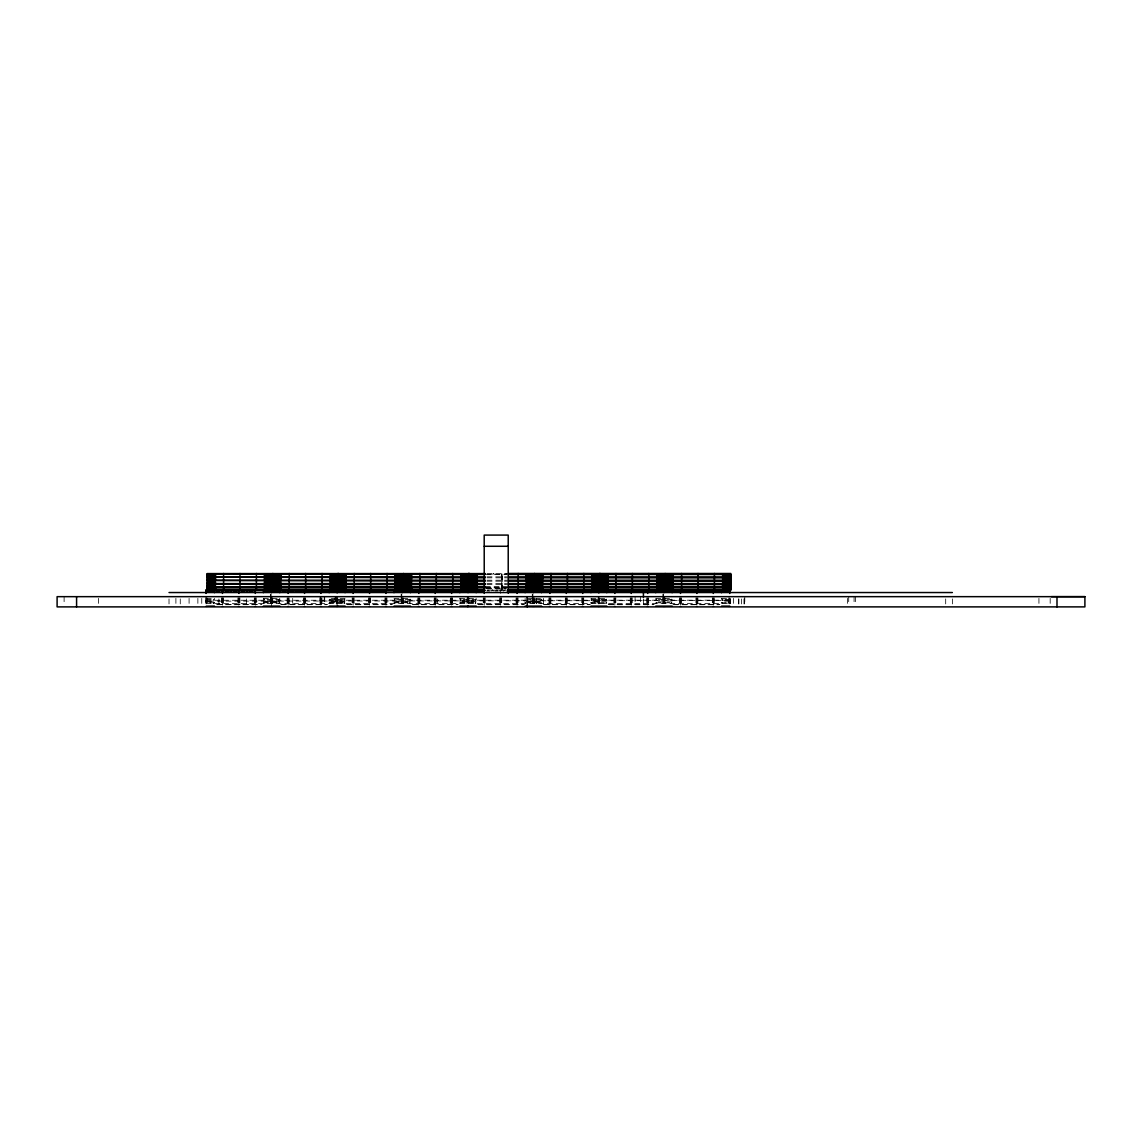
<?xml version="1.0" encoding="UTF-8"?>
<svg xmlns="http://www.w3.org/2000/svg" width="1142" height="1142" viewBox="0 0 1142 1142"><rect width="100%" height="100%" fill="white"/><g stroke="black" fill="none" stroke-linecap="round" stroke-linejoin="round"><path stroke-width="0.75" stroke-dasharray="5 3.75" d="M486.992 573.47L506.691 573.584M507.519 573.812L504.35 574.483M486.278 574.483L506.691 574.455M486.992 576.838L506.691 576.838M486.992 577.823L506.691 577.823M486.992 580.207L506.691 580.207M486.992 581.178L506.691 581.178M486.992 583.562L506.691 583.676M486.992 584.547L506.691 584.547M485.35 586.931L506.691 586.931M485.35 587.045L506.691 587.045M485.35 587.916L506.691 587.916M486.506 588.101L506.092 588.101M486.506 588.715L506.092 588.715M487.534 590.057L505.592 590.057L486.992 590.3M501.581 590.414L501.438 573.47M504.821 590.4L503.237 591.071M206.202 598.479L214.41 598.579M263.345 598.579L279.761 598.579M394.004 598.579L410.421 598.479L410.421 599.45L394.004 599.45L394.004 598.479M459.826 598.579L476.171 598.579M526.762 598.479L541.522 598.479L541.522 599.45L526.762 599.45M590.942 598.579L606.773 598.508L606.773 599.479L590.942 599.45L590.942 598.479M655.722 598.608L672.124 598.508L672.124 599.479L655.722 599.479L655.722 598.508M721.53 598.608L729.738 598.508L729.738 599.479L721.53 599.479L721.53 598.508M206.516 599.05L207.187 600.235M271.867 599.05L272.524 600.235M336.405 599.05L337.832 599.05L337.846 600.235M468.291 599.05L468.948 600.235M591.256 599.05L591.913 600.235M598.165 599.05L599.536 599.079M656.036 599.079L656.693 600.264M206.202 599.45L214.41 599.45L214.41 598.479M206.074 600.264L729.738 600.178L729.738 603.904M729.738 600.549L205.931 601.163M206.074 601.763L214.282 601.763L214.282 602.748L206.074 602.748M526.633 601.763L541.408 601.763L541.408 602.748L526.633 602.748M599.022 601.763L590.814 601.763L590.814 602.748L606.659 602.776L606.659 601.791L590.814 601.877M206.074 601.877L214.282 601.877M263.217 601.877L279.633 601.877M329.039 601.877L344.955 601.877M393.89 601.877L410.306 601.877M459.712 601.877L476.057 601.877M526.633 601.877L541.408 601.877M729.624 601.791L721.416 601.905L721.416 602.776L729.624 602.776M271.753 602.348L272.41 603.518M330.009 602.348L329.353 603.518M336.276 602.348L337.718 602.348M402.412 602.348L403.069 603.518M467.592 602.348L466.935 603.518M533.514 602.348L534.185 603.518M591.784 602.348L591.113 603.518M599.422 602.376L598.051 602.348L598.037 603.518M206.074 603.518L729.738 603.547M217.551 604.503L261.875 604.503M281.56 604.503L327.511 604.503M346.583 604.503L392.534 604.503M412.233 604.503L458.185 604.503M477.684 604.503L523.636 604.503M543.335 604.503L589.286 604.503M608.286 604.532L654.238 604.532M673.937 604.532L719.888 604.532M216.509 604.689L261.018 604.689M280.604 604.689L326.883 604.689M347.168 604.689L391.677 604.689M413.047 604.689L457.557 604.689M478.284 604.689L524.563 604.689M544.149 604.689L590.443 604.689M608.872 604.718L653.381 604.718M672.966 604.718L719.26 604.718M1050.183 598.365L1050.183 605.189M1038.934 598.379L1038.934 605.189M952.371 598.922L952.371 605.289M945.69 598.922L945.69 605.289M855.615 596.666L855.615 605.189M854.073 596.666L854.073 605.189M848.706 596.666L848.706 605.189M847.521 598.379L847.521 605.189M744.784 596.666L744.784 605.189M744.37 598.922L744.37 605.289M743.984 598.922L743.984 605.289M741.486 598.922L741.486 605.289M738.903 598.922L738.903 605.289M738.374 598.922L738.374 605.289M733.392 598.379L733.392 605.189M730.452 598.922L730.452 603.704M730.095 598.308L730.095 603.604M729.424 597.794L729.424 606.887M729.31 603.547L729.31 602.376L728.639 603.547M728.753 597.794L728.753 606.887M722.515 600.264L722.515 599.079L721.844 600.264M722.386 603.547L722.386 602.376L721.715 603.547M714.307 597.794L714.307 606.887M713.622 597.794L713.622 606.887M713.322 600.178L713.322 606.916M713.022 597.794L713.022 606.887M712.337 597.794L712.337 606.887M697.89 597.794L697.89 606.887M697.22 597.794L697.22 606.887M696.905 600.178L696.905 606.916M696.606 597.794L696.606 606.887M695.935 597.794L695.935 606.887M681.474 597.794L681.474 606.887M680.803 597.794L680.803 606.887M680.504 600.178L680.504 606.916M680.189 597.794L680.189 606.887M679.519 597.794L679.519 606.887M671.81 600.264L671.81 599.079L671.139 600.264M671.696 603.547L671.696 602.376L671.025 603.547M665.058 597.794L665.058 606.887M664.772 602.376L664.772 603.547M664.387 597.794L664.387 606.887M664.116 596.666L664.087 603.661M663.702 597.794L663.773 606.887M663.502 594.197L663.488 603.547M663.102 597.794L663.102 606.887M662.888 594.197L662.817 603.547M656.579 603.547L656.579 602.376L655.893 603.547M656.022 599.079L656.022 600.264M648.656 597.794L648.656 606.887M647.985 597.794L647.985 606.887M647.671 600.178L647.671 606.916M647.371 597.794L647.371 606.887M646.7 597.794L646.7 606.887M643.431 598.922L643.431 605.289M640.476 596.666L640.476 605.189M635.095 596.666L635.095 605.189M632.24 597.794L632.24 606.887M631.569 597.794L631.569 606.887M631.255 600.178L631.255 606.916M630.955 597.794L630.955 606.887M630.284 597.794L630.284 606.887M615.823 597.794L615.823 606.887M615.153 597.794L615.153 606.887M614.853 600.178L614.853 606.916M614.539 597.794L614.539 606.887M613.868 597.794L613.868 606.887M606.473 600.264L606.473 599.079L605.788 600.264M606.345 603.547L606.345 602.376L605.674 603.547M599.493 598.28L599.493 603.576M599.422 597.794L599.422 606.887M599.136 598.479L599.136 599.45M599.136 600.15L599.136 603.875M598.822 597.78L598.822 606.859M598.722 597.566L598.751 606.887M598.437 600.178L598.437 603.904M598.108 597.566L598.151 606.859M591.799 602.348L591.799 603.518M591.242 599.05L591.242 600.235M583.705 597.78L583.705 606.859M583.034 597.78L583.034 606.859M582.72 600.15L582.72 606.887M582.42 597.78L582.42 606.859M581.749 597.78L581.749 606.859M567.288 597.78L567.288 606.859M566.618 597.78L566.618 606.859M566.304 600.15L566.304 606.887M566.004 597.78L566.004 606.859M565.333 597.78L565.333 606.859M550.872 597.78L550.872 606.859M550.201 597.78L550.201 606.859M549.902 600.15L549.902 606.887M549.587 597.78L549.587 606.859M548.917 597.78L548.917 606.859M543.464 598.379L543.464 603.476M541.222 600.235L541.222 599.05L540.537 600.235M541.094 603.518L541.094 602.348L540.423 603.518M536.583 598.922L536.583 603.704M536.397 598.922L536.397 603.704M534.47 597.78L534.47 606.859M533.785 597.78L533.785 606.859M533.485 600.15L533.485 603.633M533.1 597.766L533.186 606.859M532.9 594.168L532.886 603.518M532.5 597.766L532.5 606.859M532.286 594.168L532.215 603.518M525.306 602.348L525.306 603.518M525.12 598.479L525.12 599.45M524.992 601.763L524.992 602.748M518.054 597.78L518.054 606.859M517.383 597.78L517.383 606.859M517.069 600.15L517.069 606.887M516.769 597.78L516.769 606.859M516.098 597.78L516.098 606.859M502.751 590.271L502.066 573.47M502.066 574.455L502.066 590.271M501.766 573.47L501.766 590.3M501.466 574.455L501.581 591.071M501.638 597.78L501.638 606.859M500.967 597.78L500.967 606.859M500.667 590.057L500.667 593.426M500.667 600.15L500.667 606.887M500.339 590.057L499.725 591.071M500.353 597.78L500.353 606.859M499.682 597.78L499.682 606.859M499.168 574.483L495.999 574.483M498.069 591.071L494.9 591.071M494.343 574.483L493.729 573.47M493.387 573.47L492.773 574.483M493.23 591.071L492.616 590.057M492.288 590.057L491.674 591.071M491.117 574.483L487.948 574.483M490.004 591.071L486.835 591.071M485.236 597.78L485.236 606.859M484.551 597.78L484.551 606.859M484.251 600.15L484.251 606.887M483.937 597.78L483.937 606.859M483.266 597.78L483.266 606.859M476.171 598.479L476.171 599.45L459.826 599.45L459.826 598.479M475.871 600.235L475.871 599.05L475.2 600.235M475.743 603.518L475.743 602.348L475.072 603.518M468.82 597.78L468.82 606.859M468.391 598.28L468.391 603.576M468.149 597.78L468.149 606.859M468.12 597.537L468.12 604.561M467.72 597.78L467.72 606.859M467.506 597.537L467.506 606.316M467.049 597.78L467.049 606.859M460.811 600.235L460.811 599.05L460.14 600.235M460.683 603.518L460.683 602.348L460.012 603.518M452.589 597.78L452.589 606.859M451.918 597.78L451.918 606.859M451.618 600.15L451.618 606.887M451.304 597.78L451.304 606.859M450.633 597.78L450.633 606.859M450.262 598.922L450.262 605.289M437.514 598.922L437.514 605.289M436.187 597.78L436.187 606.859M435.516 597.78L435.516 606.859M435.202 600.15L435.202 606.887M434.902 597.78L434.902 606.859M434.231 597.78L434.231 606.859M419.771 597.78L419.771 606.859M419.1 597.78L419.1 606.859M418.786 600.15L418.786 606.887M418.486 597.78L418.486 606.859M417.815 597.78L417.815 606.859M410.106 600.235L410.106 599.05L409.436 600.235M409.992 603.518L409.992 602.348L409.321 603.518M403.354 597.78L403.354 606.859M402.683 597.78L402.683 606.859M402.384 600.15L402.384 603.633M401.998 597.766L402.07 606.859M401.784 594.168L401.784 603.518M401.399 597.766L401.399 606.859M401.185 594.168L401.113 603.518M394.989 600.235L394.989 599.05L394.318 600.235M394.861 603.518L394.861 602.348L394.19 603.518M386.952 597.78L386.952 606.859M386.267 597.78L386.267 606.859M385.967 600.15L385.967 606.887M385.668 597.78L385.668 606.859M384.982 597.78L384.982 606.859M370.536 597.78L370.536 606.859M369.865 597.78L369.865 606.859M369.551 600.15L369.551 606.887M369.251 597.78L369.251 606.859M368.58 597.78L368.58 606.859M354.12 597.78L354.12 606.859M353.449 597.78L353.449 606.859M353.149 600.15L353.149 606.887M352.835 597.78L352.835 606.859M352.164 597.78L352.164 606.859M344.756 600.235L344.756 599.05L344.085 600.235M344.641 603.518L344.641 602.348L343.97 603.518M337.718 597.78L337.718 606.859M337.375 598.479L337.375 599.45M337.361 600.15L337.361 603.875M337.061 597.78L337.061 606.859L337.018 597.537M336.733 600.15L336.733 603.875M336.405 597.537L336.39 606.859M336.262 602.348L336.262 603.518M335.491 596.666L335.491 603.476M335.106 596.666L335.106 603.476M330.138 600.235L330.138 599.05L329.467 600.235M330.024 602.348L330.024 603.518M324.713 596.666L324.713 605.189M324.228 596.666L324.228 605.189M321.93 597.78L321.93 606.859M321.259 597.78L321.259 606.859M320.945 600.15L320.945 606.887M320.645 597.78L320.645 606.859M320.217 596.666L320.217 605.189M319.974 597.78L319.974 606.859M305.514 597.78L305.514 606.859M304.843 597.78L304.843 606.859M304.543 600.15L304.543 606.887M304.229 597.78L304.229 606.859M303.558 597.78L303.558 606.859M292.695 598.379L292.695 605.189M289.112 597.78L289.112 606.859M288.426 597.78L288.426 606.859M288.127 600.15L288.127 606.887M287.827 597.78L287.827 606.859M287.142 597.78L287.142 606.859M279.761 598.479L279.761 599.45L263.345 599.45L263.345 598.479M279.447 600.235L279.447 599.05L278.776 600.235M279.319 603.518L279.319 602.348L278.648 603.518M272.695 597.78L272.695 606.859M272.024 597.78L272.024 606.859M271.71 600.15L271.71 603.633M271.411 606.859L271.411 597.78L271.339 604.332M271.125 594.168L271.111 603.518M270.725 597.766L270.74 606.859M270.526 594.168L270.44 603.518M264.33 600.235L264.33 599.05L263.645 600.235M264.202 603.518L264.202 602.348L263.531 603.518M256.279 597.78L256.279 606.859M255.608 597.78L255.608 606.859M255.308 600.15L255.308 606.887M254.994 597.78L254.994 606.859M254.323 597.78L254.323 606.859M246.544 598.922L246.544 605.289M239.877 597.78L239.877 606.859M239.192 597.78L239.192 606.859M238.892 600.15L238.892 606.887M238.578 597.78L238.578 606.859M237.907 597.78L237.907 606.859M223.461 597.78L223.461 606.859M222.79 597.78L222.79 606.859M222.476 600.15L222.476 606.887M222.176 597.78L222.176 606.859M221.505 597.78L221.505 606.859M218.921 598.922L218.921 605.289M214.096 600.235L214.096 599.05L213.426 600.235M213.968 603.518L213.968 602.348L213.297 603.518M207.045 597.78L207.045 606.859M206.616 598.922L206.616 603.704M206.345 597.537L206.374 606.859M206.074 600.15L206.074 603.875M205.746 597.537L205.746 606.316M201.763 598.379L201.763 605.189M197.866 598.379L197.866 605.189M189.087 598.379L189.087 605.189M180.265 598.922L180.265 605.289M175.897 598.379L175.897 605.189M169.016 598.922L169.016 605.289M98.426 598.379L98.426 605.189M64.109 596.666L64.109 605.189M345.07 598.479L329.167 598.479L329.167 599.45L345.07 599.45L345.07 598.479M279.633 601.763L263.217 601.763L263.217 602.748L279.633 602.748L279.633 601.763M344.955 601.763L329.039 601.763L329.039 602.748L344.955 602.748L344.955 601.763M410.306 601.763L393.89 601.763L393.89 602.748L410.306 602.748L410.306 601.763M476.057 601.763L459.712 601.763L459.712 602.748L476.057 602.748L476.057 601.763M672.01 601.905L655.594 601.905L655.594 602.776L672.01 602.776L672.01 601.791"/><path stroke-width="1.5" d="M337.718 606.245L337.575 605.874M467.635 605.874L467.82 606.602L468.234 605.874M730.48 589.158L731.123 588.587L729.938 589.115M207.302 589.971L215.581 589.5L215.581 588.515L207.373 588.515M337.275 590.985L336.405 591.071M468.163 590.4L467.835 590.057M729.881 590.985L507.219 591.042M484.194 546.276L508.219 546.276M485.35 573.584L207.173 573.584L207.173 590.3M508.333 573.47L730.837 573.498L730.837 590.328L507.219 590.171L729.738 590.086L729.738 593.455M207.173 573.826L485.35 574.455M209.728 573.812L212.897 573.812M217.794 573.812L220.948 573.812M226.173 573.812L229.342 573.812M234.224 573.812L237.393 573.812M242.575 573.812L245.744 573.812M250.64 573.812L253.795 573.812M267.071 573.812L270.24 573.812M275.336 573.812L278.505 573.812M283.387 573.812L286.556 573.812M291.781 573.812L294.95 573.812M299.832 573.812L303.001 573.812M308.183 573.812L311.352 573.812M316.234 573.812L319.403 573.812M324.628 573.812L327.797 573.812M332.679 573.812L335.848 573.812M337.518 573.826L338.731 573.826M340.402 573.812L343.556 573.812M348.453 573.812L351.622 573.812M356.832 573.812L360.001 573.812M364.898 573.812L368.067 573.812M373.234 573.812L376.403 573.812M381.3 573.812L384.469 573.812M397.744 573.812L400.913 573.812M405.995 573.812L409.164 573.812M414.061 573.812L417.23 573.812M422.44 573.812L425.609 573.812M430.505 573.812L433.66 573.812M438.842 573.812L442.011 573.812M446.907 573.812L450.076 573.812M455.287 573.812L458.456 573.812M463.352 573.812L466.507 573.812M468.177 573.826L469.833 573.826M471.503 573.812L474.672 573.812M479.554 573.812L482.723 573.812M512.401 573.812L515.57 573.812M528.846 573.812L532.015 573.812M537.111 573.812L540.266 573.812M545.162 573.812L548.331 573.812M553.542 573.812L556.711 573.812M561.607 573.812L564.776 573.812M569.958 573.812L573.113 573.812M578.009 573.812L581.178 573.812M586.388 573.812L589.558 573.812M594.454 573.812L597.623 573.812M602.105 573.841L605.274 573.841M610.156 573.841L613.325 573.841M618.55 573.841L621.705 573.841M626.601 573.841L629.77 573.841M634.952 573.841L638.107 573.841M643.003 573.841L646.172 573.841M659.448 573.841L662.617 573.841M667.699 573.841L670.868 573.841M675.764 573.841L678.933 573.841M684.144 573.841L687.313 573.841M692.209 573.841L695.378 573.841M700.546 573.841L703.715 573.841M708.611 573.841L711.78 573.841M716.99 573.841L720.159 573.841M725.056 573.841L728.225 573.841M508.333 574.455L730.98 574.512M207.302 575.083L215.51 575.083L215.51 576.068L207.302 575.44M730.851 575.111L722.643 575.111L722.643 576.096L730.851 576.096M207.302 575.197L215.51 575.197M264.444 575.197L280.861 575.197M330.266 575.197L346.183 575.197M395.118 575.197L411.534 575.197M460.94 575.197L477.285 575.197M526.219 575.197L542.636 575.197M592.041 575.197L607.887 575.225M656.821 575.225L673.238 575.225M722.643 575.225L730.851 575.225M337.504 575.668L338.946 575.668M599.279 575.668L600.649 575.696M600.249 576.068L592.041 576.068L592.041 575.083L607.887 575.111L607.887 576.096L599.678 576.096M207.173 576.938L485.35 576.838M508.333 576.838L730.837 576.867M207.173 577.167L485.35 577.823M508.333 577.823L730.98 577.881M215.51 578.452L207.302 578.452L215.51 578.566L215.51 579.437L207.302 579.437M264.444 578.452L280.861 578.452L280.861 579.437L264.444 579.437L264.444 578.452L280.861 578.566M330.266 578.452L346.183 578.452L346.183 579.437L330.266 579.437L330.266 578.452L346.183 578.566M395.118 578.452L411.534 578.452L411.534 579.437L395.118 579.437L395.118 578.452L411.534 578.566M460.94 578.452L477.285 578.452L477.285 579.437L460.94 579.437L460.94 578.452L477.285 578.566M526.219 578.452L542.636 578.452L542.636 579.437L526.219 579.437L526.219 578.452L542.636 578.566M607.887 578.48L607.887 579.465L592.041 579.437L592.041 578.452L600.249 578.452M592.041 578.566L607.887 578.58M656.821 578.58L673.238 578.58M722.643 578.58L730.851 578.48M337.504 579.037L338.946 579.037M599.279 579.037L600.649 579.051M730.851 579.465L722.643 579.465L722.643 578.48M207.173 580.207L485.35 580.207M508.333 580.207L730.837 580.236M485.35 581.178L207.045 580.536M508.333 581.178L730.98 581.235M207.302 581.992L215.51 581.892L215.51 582.863L207.302 582.863M264.444 581.992L280.861 581.892L280.861 582.863L264.444 582.863L264.444 581.892M330.266 581.992L346.183 581.892L346.183 582.863L330.266 582.863L330.266 581.892M395.118 581.992L411.534 581.892L411.534 582.863L395.118 582.863L395.118 581.892M542.636 581.992L526.219 581.892L526.219 582.863L542.636 582.863L542.636 581.892M722.643 582.02L730.851 581.906M337.504 582.463L338.946 582.463M599.279 582.463L600.649 582.491M730.851 582.891L722.643 582.891L722.643 581.906M207.173 583.562L271.182 583.676M272.824 583.562L485.35 583.562M508.333 583.562L532.943 583.676M534.584 583.562L730.837 583.591M207.173 583.905L271.182 584.547M599.407 583.933L730.98 583.933M485.35 584.547L272.824 584.547L272.824 573.47M508.333 584.547L532.943 584.547M730.98 584.604L534.584 584.547L534.584 573.47M207.187 585.289L215.395 585.289M270.897 585.289L264.33 585.175L264.33 586.16L270.897 586.16M280.746 585.289L272.538 585.175L272.538 586.16L280.746 586.16L280.746 585.175M330.152 585.289L346.055 585.289M460.811 585.289L477.156 585.175L477.156 586.16L460.811 586.16L460.811 585.175M526.105 585.289L532.657 585.289M542.507 585.289L534.299 585.175L534.299 586.16M337.375 585.76L338.817 585.76M599.15 585.76L600.521 585.789M207.187 586.16L215.395 586.16L215.395 585.175M532.657 586.16L526.105 586.16L526.105 585.175M533.899 586.16L542.507 586.16L542.507 585.175M207.173 586.931L271.182 586.931M485.35 586.931L272.824 586.931L272.824 587.916L485.35 587.916M508.333 586.931L532.943 586.931M730.837 586.959L534.584 586.931L534.584 587.916L730.98 587.973M207.173 587.045L271.182 587.045M272.824 587.045L485.35 587.045M508.333 587.045L532.943 587.045M534.584 587.045L730.837 587.074M207.173 587.288L206.93 588.701M207.045 587.944L271.182 587.916M508.333 587.916L532.943 587.916M330.338 588.615L346.24 588.615M477.356 588.615L461.011 588.515L461.011 589.5L477.356 589.5L477.356 588.515M526.291 588.615L542.707 588.515L542.707 589.5L526.291 589.5L526.291 588.515M607.958 588.644L592.113 588.515L592.113 589.5L607.958 589.529L607.958 588.544M656.893 588.644L673.295 588.544L673.295 589.529L656.893 589.529L656.893 588.544M730.923 588.644L722.715 588.544L722.715 589.529L730.923 589.529M337.575 589.086L339.003 589.086M599.35 589.086L600.721 589.115M206.074 593.426L206.074 590.057L484.251 590.057M206.074 590.171L485.35 590.3M206.074 590.414L484.251 591.042M599.336 590.443L598.18 591.071M729.738 591.699L721.53 591.699L721.53 592.684M598.565 591.813L606.773 591.813M655.722 591.813L672.124 591.813M721.53 591.813L729.738 591.813M336.405 592.255L337.832 592.255M598.165 592.255L599.536 592.284M169.016 592.541L952.371 592.541M1084.9 596.666L57.1 596.666L57.1 606.887L1084.9 606.887L1084.9 596.666L1051.354 596.666M206.302 606.174L214.482 606.088M263.417 606.088L279.833 606.088M329.239 606.088L345.141 606.088M394.076 606.088L410.492 606.088M459.898 606.088L476.243 606.088M525.192 606.088L541.593 606.088M590.999 606.088L606.845 606.116M655.779 606.116L672.195 606.116M721.601 606.116L729.809 606.116M1056.992 596.666L1056.992 606.887M729.395 590.086L728.782 591.099M727.111 591.099L723.942 591.099M722.286 591.099L721.673 590.086M721.33 590.086L720.716 591.099M719.06 591.099L715.891 591.099M714.421 573.498L714.421 590.328M714.221 591.099L713.607 590.086M713.322 590.086L713.322 593.455M712.951 590.086L712.337 591.099M710.667 591.099L707.498 591.099M705.842 591.099L705.228 590.086M704.885 590.086L704.271 591.099M702.615 591.099L699.446 591.099M698.019 573.498L698.019 590.328M697.776 591.099L697.162 590.086M696.905 590.086L696.905 593.455M696.549 590.086L695.935 591.099M694.265 591.099L691.096 591.099M689.44 591.099L688.826 590.086M688.483 590.086L687.869 591.099M686.214 591.099L683.044 591.099M681.603 573.498L681.603 590.328M681.374 591.099L680.76 590.086M680.504 590.086L680.504 593.455M680.104 590.086L679.49 591.099M677.82 591.099L674.665 591.099M673.238 578.48L673.238 579.465L656.821 579.465L656.821 578.48M672.995 591.099L672.381 590.086M672.038 590.086L671.425 591.099M672.124 592.684L672.124 591.699L655.722 591.699L655.722 592.684M669.769 591.099L666.6 591.099M665.186 573.498L665.186 584.576M665.186 586.959L665.186 590.328M665.029 575.111L665.029 576.096M665.029 578.48L665.029 579.465M665.029 581.906L665.029 582.891M664.901 585.204L664.901 586.189M665.101 588.544L665.101 589.529M664.929 591.099L664.33 590.086M664.087 590.086L664.087 591.071M663.788 590.086L663.174 591.099M663.916 591.699L663.916 592.684M661.503 591.099L658.334 591.099M656.679 591.099L656.065 590.086M648.784 573.498L648.784 590.328M647.671 590.086L647.671 593.455M647.343 590.086L646.729 591.099M645.059 591.099L641.904 591.099M643.431 592.541L643.431 597.323M640.234 591.099L639.62 590.086M639.292 590.086L638.678 591.099M637.008 591.099L633.839 591.099M632.368 573.498L632.368 590.328M632.183 591.099L631.569 590.086M631.255 590.086L631.255 593.455M630.941 590.086L630.327 591.099M628.657 591.099L625.502 591.099M623.832 591.099L623.218 590.086M622.875 590.086L622.276 591.099M620.606 591.099L617.437 591.099M615.952 573.498L615.952 590.328M615.781 591.099L615.167 590.086M614.853 590.086L614.853 593.455M614.496 590.086L613.882 591.099M612.226 591.099L609.057 591.099M607.387 591.099L606.773 590.086M606.773 592.684L606.773 591.699L590.942 591.67L590.942 592.655M606.445 590.086L605.831 591.099M604.161 591.099L600.992 591.099M600.235 573.47L600.235 590.3M600.121 585.175L600.121 586.16M599.75 588.544L599.75 589.529M599.536 573.498L599.536 590.328M599.136 590.057L599.136 591.071M599.136 591.67L599.136 592.655M598.565 591.699L598.565 592.684M598.437 590.086L598.437 591.099M596.509 591.071L593.34 591.071M591.684 591.071L591.071 590.057M590.728 590.057L590.114 591.071M588.458 591.071L585.289 591.071M583.833 573.47L583.833 590.3M583.619 591.071L583.005 590.057M582.72 590.057L582.72 593.426M582.349 590.057L581.735 591.071M580.065 591.071L576.91 591.071M575.24 591.071L574.626 590.057M574.283 590.057L573.684 591.071M572.014 591.071L568.844 591.071M567.417 573.47L567.417 590.3M567.189 591.071L566.575 590.057M566.304 590.057L566.304 593.426M565.947 590.057L565.333 591.071M563.663 591.071L560.508 591.071M558.838 591.071L558.224 590.057M557.881 590.057L557.267 591.071M555.612 591.071L552.442 591.071M551.001 573.47L551.001 590.3M550.772 591.071L550.173 590.057M549.902 590.057L549.902 593.426M549.502 590.057L548.888 591.071M547.218 591.071L544.063 591.071M542.393 591.071L541.779 590.057M541.451 590.057L540.837 591.071M541.522 592.655L541.522 591.67L525.12 591.784L525.12 592.655M539.167 591.071L535.998 591.071M534.427 575.083L534.427 576.068M534.427 578.452L534.427 579.437M534.427 581.892L534.427 582.863M534.499 588.515L534.499 589.5M533.485 590.057L533.485 591.042M533.328 591.67L533.328 592.655M530.902 591.071L527.747 591.071M527.233 596.666L527.233 606.887M526.077 591.071L525.463 590.057M518.183 573.47L518.183 590.3M517.069 590.057L517.069 593.426M516.741 590.057L516.127 591.071M514.471 591.071L511.302 591.071M509.632 591.071L509.018 590.057M508.69 590.057L508.076 591.071M508.219 593.198L508.219 535.084L484.194 535.084L484.251 593.426M483.894 590.057L483.28 591.071M481.624 591.071L478.455 591.071M476.785 591.071L476.171 590.057M476.171 592.655L476.171 591.67L459.826 591.67L459.826 592.655M475.843 590.057L475.229 591.071M473.559 591.071L470.39 591.071M469.134 573.47L469.134 587.916M469.148 588.515L469.205 589.5M468.948 573.47L468.948 587.944M468.791 573.47L468.805 574.483M468.734 591.071L467.078 591.071M468.034 590.057L468.034 591.071M467.977 591.67L468.034 592.655M465.408 591.071L462.239 591.071M460.583 591.071L459.969 590.057M459.626 590.057L459.013 591.071M457.357 591.071L454.188 591.071M452.717 573.47L452.717 590.3M452.517 591.071L451.904 590.057M451.618 590.057L451.618 593.426M451.247 590.057L450.633 591.071M448.963 591.071L445.794 591.071M444.138 591.071L443.524 590.057M443.182 590.057L442.568 591.071M440.912 591.071L437.743 591.071M436.315 573.47L436.315 590.3M436.073 591.071L435.459 590.057M435.202 590.057L435.202 593.426M434.845 590.057L434.231 591.071M432.561 591.071L429.392 591.071M427.736 591.071L427.122 590.057M426.78 590.057L426.166 591.071M424.51 591.071L421.341 591.071M419.899 573.47L419.899 590.3M419.671 591.071L419.057 590.057M418.786 590.057L418.786 593.426M418.4 590.057L417.786 591.071M416.116 591.071L412.947 591.071M411.291 591.071L410.677 590.057M410.335 590.057L409.721 591.071M410.421 592.655L410.421 591.67L394.004 591.67L394.004 592.655M408.065 591.071L404.896 591.071M403.483 573.47L403.483 584.547M403.483 586.931L403.483 587.916M403.326 575.083L403.326 576.068M403.326 578.452L403.326 579.437M403.326 581.892L403.326 582.863M403.197 585.175L403.197 586.16M403.397 588.515L403.397 589.5M402.384 590.057L402.384 591.042M402.212 591.67L402.212 592.655M399.8 591.071L396.631 591.071M394.975 591.071L394.361 590.057M387.067 573.47L387.067 590.3M385.967 590.057L385.967 593.426M385.639 590.057L385.025 591.071M383.355 591.071L380.2 591.071M378.53 591.071L377.916 590.057M377.574 590.057L376.96 591.071M375.304 591.071L372.135 591.071M370.665 573.47L370.665 590.3M370.465 591.071L369.865 590.057M369.551 590.057L369.551 593.426M369.237 590.057L368.623 591.071M366.953 591.071L363.784 591.071M362.128 591.071L361.514 590.057M361.172 590.057L360.558 591.071M358.902 591.071L355.733 591.071M354.248 573.47L354.248 590.3M354.063 591.071L353.449 590.057M353.149 590.057L353.149 593.426M352.792 590.057L352.179 591.071M350.508 591.071L347.354 591.071M346.24 588.515L346.24 589.5L330.338 589.5L330.338 588.515M346.055 585.175L346.055 586.16L330.152 586.16L330.152 585.175M345.683 591.071L345.07 590.057M345.07 592.655L345.07 591.67L329.167 591.67L329.167 592.655M344.741 590.057L344.127 591.071M342.457 591.071L339.288 591.071M338.475 575.083L338.475 576.068M338.475 578.452L338.475 579.437M338.475 581.892L338.475 582.863M338.546 588.515L338.546 589.5M338.475 573.47L338.475 584.547M338.36 585.175L338.36 586.16M338.475 586.931L338.475 590.3M338.046 588.515L338.046 589.5M337.832 573.47L337.832 584.547M337.846 585.175L337.846 586.16M337.832 586.931L337.832 590.3M337.361 590.057L337.504 591.071M337.375 591.67L337.375 592.655M336.861 591.67L336.861 592.655M336.733 590.057L336.605 591.071M334.749 591.071L331.58 591.071M329.91 591.071L329.296 590.057M328.967 590.057L328.354 591.071M326.683 591.071L323.514 591.071M322.058 573.47L322.058 590.3M321.858 591.071L321.245 590.057M320.945 590.057L320.945 593.426M320.574 590.057L319.96 591.071M318.304 591.071L315.135 591.071M313.465 591.071L312.851 590.057M312.523 590.057L311.909 591.071M310.239 591.071L307.07 591.071M305.642 573.47L305.642 590.3M305.414 591.071L304.8 590.057M304.543 590.057L304.543 593.426M304.172 590.057L303.558 591.071M301.902 591.071L298.733 591.071M297.063 591.071L296.449 590.057M296.121 590.057L295.507 591.071M293.837 591.071L290.668 591.071M289.226 573.47L289.226 590.3M289.012 591.071L288.398 590.057M288.127 590.057L288.127 593.426M287.727 590.057L287.113 591.071M285.457 591.071L282.288 591.071M280.618 591.071L280.004 590.057M279.761 592.655L279.761 591.67L263.345 591.784L263.345 592.655M279.676 590.057L279.062 591.071M277.392 591.071L274.237 591.071M272.652 575.083L272.652 576.068M272.652 578.452L272.652 579.437M272.652 581.892L272.652 582.863M272.724 588.515L272.724 589.5M271.71 590.057L271.71 591.042M271.553 591.67L271.553 592.655M269.141 591.071L265.972 591.071M264.302 591.071L263.688 590.057M256.408 573.47L256.408 590.3M255.308 590.057L255.308 593.426M254.966 590.057L254.366 591.071M252.696 591.071L249.527 591.071M247.871 591.071L247.257 590.057M246.915 590.057L246.301 591.071M244.631 591.071L241.476 591.071M239.991 573.47L239.991 590.3M239.806 591.071L239.192 590.057M238.892 590.057L238.892 593.426M238.564 590.057L237.95 591.071M236.294 591.071L233.125 591.071M231.455 591.071L230.855 590.057M230.513 590.057L229.899 591.071M228.229 591.071L225.074 591.071M223.589 573.47L223.589 590.3M223.404 591.071L222.79 590.057M222.476 590.057L222.476 593.426M222.133 590.057L221.519 591.071M219.849 591.071L216.68 591.071M215.024 591.071L214.41 590.057M214.41 592.655L214.41 591.67L206.202 591.784L206.202 592.655M214.068 590.057L213.454 591.071M211.798 591.071L208.629 591.071M206.959 591.071L206.345 590.057M76.585 596.666L76.585 606.887M280.861 575.083L264.444 575.083L264.444 576.068L280.861 576.068L280.861 575.083M346.183 575.083L330.266 575.083L330.266 576.068L346.183 576.068L346.183 575.083M411.534 575.083L395.118 575.083L395.118 576.068L411.534 576.068L411.534 575.083M477.285 575.083L460.94 575.083L460.94 576.068L477.285 576.068L477.285 575.083M542.636 575.083L526.219 575.083L526.219 576.068L542.636 576.068L542.636 575.083M673.238 575.111L656.821 575.111L656.821 576.096L673.238 576.096L673.238 575.111M477.285 581.892L460.94 581.892L460.94 582.863L477.285 582.863L477.285 581.892M607.887 581.906L592.041 581.892L592.041 582.863L607.887 582.891L607.887 581.906M673.238 581.906L656.821 581.906L656.821 582.891L673.238 582.891L673.238 581.906M411.405 585.175L394.989 585.175L394.989 586.16L411.405 586.16L411.405 585.175M607.758 585.204L591.913 585.175L591.913 586.16L607.758 586.189L607.758 585.204M673.109 585.318L656.693 585.204L656.693 586.189L673.109 586.189L673.109 585.204M730.723 585.204L722.515 585.204L722.515 586.189L730.723 586.189L730.723 585.204M280.932 588.515L264.516 588.515L264.516 589.5L280.932 589.5L280.932 588.515M411.591 588.515L395.189 588.515L395.189 589.5L411.591 589.5L411.591 588.515"/></g></svg>
